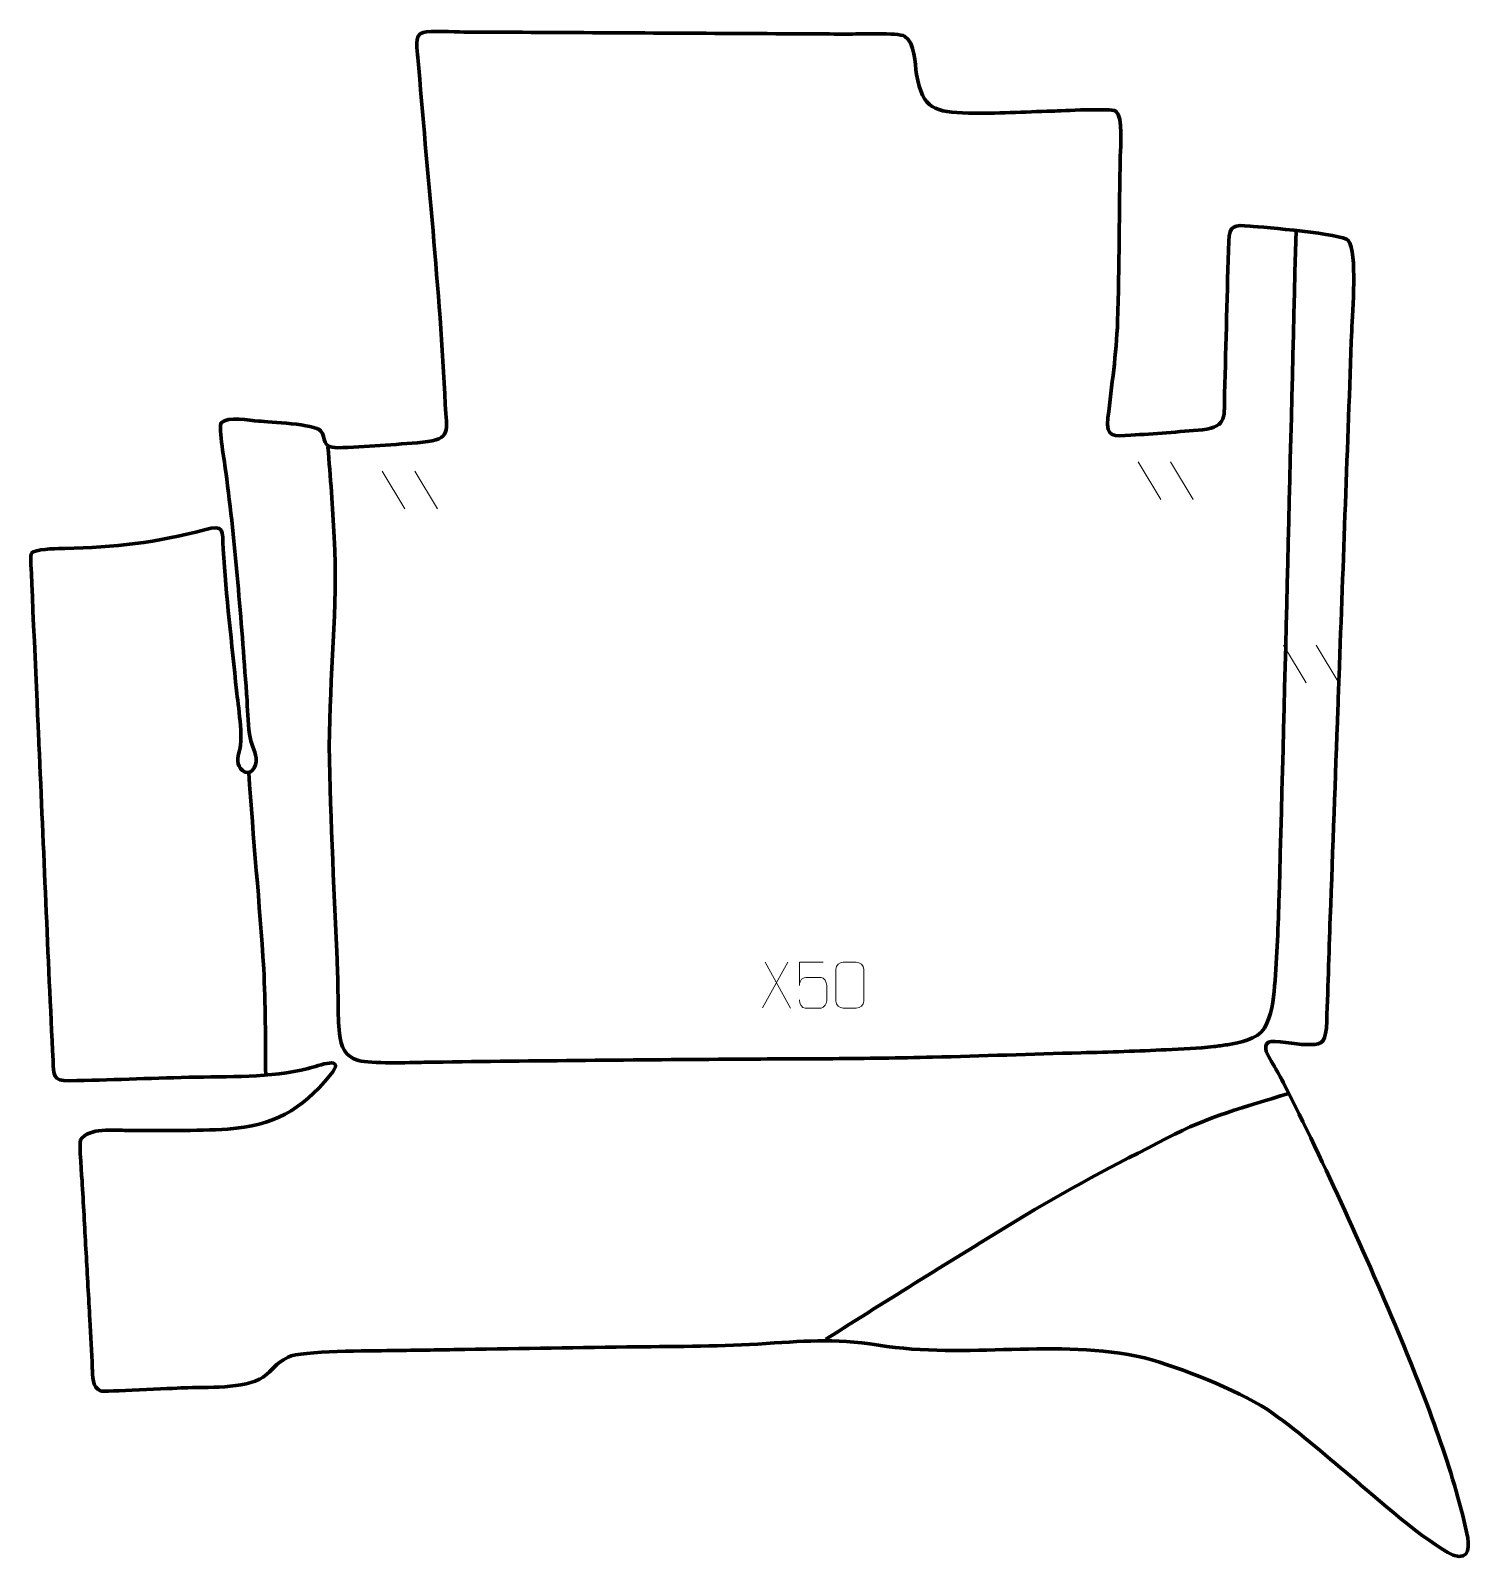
# Model space of a CAD drawing. Header units: millimetres. Extents: x 1228 to 2012, y -63 to 771.
import ezdxf

# ---------------------------------------------------------------- set-up
doc = ezdxf.new("R2010")
doc.units = ezdxf.units.MM
doc.header["$MEASUREMENT"] = 0
doc.layers.add('layer 2', color=7, linetype='Continuous')
doc.layers.add('layer 3', color=7, linetype='Continuous')

msp = doc.modelspace()

# ---------------------------------------------------------------- linework, layer by layer
at = {"layer": 'layer 2', "color": 142, "lineweight": 158}
for points, knots in [([(1917.178, 662.1205), (1914.0434, 541.4541), (1911.3744, 420.7758), (1907.962, 300.1165), (1907.962, 300.1165), (1907.4815, 283.5387), (1906.7618, 267.0192), (1905.5006, 250.4802), (1905.5006, 250.4802), (1904.8911, 242.649), (1903.9662, 234.4707), (1899.9526, 227.5629), (1899.9526, 227.5629), (1895.4662, 221.1907), (1886.9098, 219.8236), (1879.7474, 218.5743), (1879.7474, 218.5743), (1877.2769, 218.1624), (1874.801, 217.847), (1872.3159, 217.5412), (1872.3159, 217.5412), (1863.7636, 216.5256), (1855.0978, 216.2434), (1846.4991, 215.8129), (1846.4991, 215.8129), (1831.0232, 215.0261), (1815.5354, 214.5651), (1800.046, 214.1477), (1800.046, 214.1477), (1773.0705, 213.4248), (1746.1058, 212.3965), (1719.1271, 211.7622), (1719.1271, 211.7622), (1701.0137, 211.344), (1682.9038, 211.0411), (1664.7856, 210.9319), (1664.7856, 210.9319), (1645.7387, 210.8215), (1626.6918, 210.7927), (1607.645, 210.6489), (1607.645, 210.6489), (1552.4515, 210.2253), (1497.2592, 209.7756), (1442.0696, 208.9642), (1442.0696, 208.9642), (1433.9701, 208.844), (1413.0989, 208.0696), (1406.3943, 209.9934), (1406.3943, 209.9934), (1398.9249, 212.1365), (1396.7194, 217.4105), (1395.8761, 224.6537), (1395.8761, 224.6537), (1394.8596, 235.3877), (1395.3478, 246.5991), (1394.9266, 257.4275), (1394.9266, 257.4275), (1393.2099, 298.6479), (1391.0968, 340.0562), (1390.339, 381.2942), (1390.339, 381.2942), (1390.6538, 419.5829), (1395.0205, 456.5555), (1393.0853, 495.0777), (1393.0853, 495.0777), (1392.2602, 511.5017), (1391.0565, 527.8869), (1389.6111, 544.2671)], [0, 0, 0, 0, 0.05555556, 0.05555556, 0.05555556, 0.05555556, 0.11111111, 0.11111111, 0.11111111, 0.11111111, 0.16666667, 0.16666667, 0.16666667, 0.16666667, 0.22222222, 0.22222222, 0.22222222, 0.22222222, 0.27777778, 0.27777778, 0.27777778, 0.27777778, 0.33333333, 0.33333333, 0.33333333, 0.33333333, 0.38888889, 0.38888889, 0.38888889, 0.38888889, 0.44444444, 0.44444444, 0.44444444, 0.44444444, 0.5, 0.5, 0.5, 0.5, 0.55555556, 0.55555556, 0.55555556, 0.55555556, 0.61111111, 0.61111111, 0.61111111, 0.61111111, 0.66666667, 0.66666667, 0.66666667, 0.66666667, 0.72222222, 0.72222222, 0.72222222, 0.72222222, 0.77777778, 0.77777778, 0.77777778, 0.77777778, 0.83333333, 0.83333333, 0.83333333, 0.83333333, 0.88888889, 0.88888889, 0.88888889, 0.88888889, 1, 1, 1, 1]), ([(1346.5565, 366.9359), (1348.7981, 331.2393), (1352.496, 295.5608), (1354.6416, 259.9362), (1354.6416, 259.9362), (1355.7011, 240.5956), (1355.5309, 221.3051), (1355.7275, 201.9498)], [0, 0, 0, 0, 0.33333333, 0.33333333, 0.33333333, 0.33333333, 1, 1, 1, 1]), ([(1913.1668, 191.9814), (1889.1235, 184.5105), (1869.5454, 179.6014), (1846.8507, 167.6835), (1846.8507, 167.6835), (1818.6903, 153.0948), (1791.7106, 139.3055), (1764.6297, 122.614), (1764.6297, 122.614), (1729.9874, 101.2848), (1695.3772, 79.9141), (1661.0367, 58.0987)], [0, 0, 0, 0, 0.25, 0.25, 0.25, 0.25, 0.5, 0.5, 0.5, 0.5, 1, 1, 1, 1])]:
    msp.add_open_spline(points, degree=3, knots=knots, dxfattribs=at)
at = {"layer": 'layer 3', "color": 242, "lineweight": 158}
msp.add_open_spline([(1322.4023, 499.1784), (1333.58, 502.1094), (1332.0272, 499.0688), (1332.5635, 488.6317), (1332.5635, 488.6317), (1334.1344, 463.1011), (1337.3493, 437.0523), (1339.83, 411.5211), (1339.83, 411.5211), (1340.7217, 403.7519), (1343.561, 385.7636), (1341.5031, 378.9466), (1341.5031, 378.9466), (1340.381, 375.2294), (1339.6046, 370.6793), (1343.0987, 367.8818), (1343.0987, 367.8818), (1347.0683, 364.7036), (1351.2102, 369.4334), (1350.5488, 374.8014), (1350.5488, 374.8014), (1350.0226, 379.0722), (1347.5427, 382.5076), (1346.8906, 387.8224), (1346.8906, 387.8224), (1346.0631, 394.5662), (1345.8578, 401.626), (1345.4166, 408.4239), (1345.4166, 408.4239), (1345.4166, 408.4239), (1345.3556, 409.3644), (1345.3556, 409.3644), (1345.3556, 409.3644), (1345.3556, 409.3644), (1345.2963, 410.2), (1345.2963, 410.2), (1345.2963, 410.2), (1342.2955, 450.7722), (1339.309, 490.3095), (1334.0505, 530.7028), (1334.0505, 530.7028), (1333.4995, 534.5061), (1329.9735, 555.4486), (1331.4876, 557.4376), (1331.4876, 557.4376), (1335.2101, 561.1952), (1346.751, 558.7287), (1351.8825, 558.3337), (1351.8825, 558.3337), (1357.7352, 557.9033), (1382.4913, 556.7356), (1385.6235, 553.122), (1385.6235, 553.122), (1389.1562, 549.0464), (1385.6254, 543.7705), (1394.891, 543.8638), (1394.891, 543.8638), (1410.0908, 544.1705), (1426.1248, 545.7067), (1441.371, 546.8045), (1441.371, 546.8045), (1457.2806, 548.5073), (1454.2346, 553.2487), (1453.6192, 567.3582), (1453.6192, 567.3582), (1450.6093, 630.3485), (1443.6997, 693.5891), (1438.7153, 756.5171), (1438.7153, 756.5171), (1438.3753, 760.1389), (1436.5509, 769.0662), (1441.4562, 770.1925), (1441.4562, 770.1925), (1445.5854, 771.1406), (1458.2211, 770.4112), (1463.6582, 770.3825), (1463.6582, 770.3825), (1469.5803, 770.3512), (1475.5024, 770.3186), (1481.4245, 770.2866), (1481.4245, 770.2866), (1532.2039, 770.0113), (1582.9833, 769.7361), (1633.7627, 769.4608), (1633.7627, 769.4608), (1646.775, 769.3903), (1659.7872, 769.3197), (1672.7994, 769.2492), (1672.7994, 769.2492), (1677.9446, 769.265), (1700.8002, 770.1236), (1703.8223, 768.1163), (1703.8223, 768.1163), (1709.6943, 764.216), (1709.4946, 753.5025), (1710.3444, 747.3117), (1710.3444, 747.3117), (1713.8535, 728.0985), (1720.2455, 726.785), (1738.7755, 726.2051), (1738.7755, 726.2051), (1753.5973, 725.7891), (1769.3236, 726.8951), (1784.2751, 727.2736), (1784.2751, 727.2736), (1789.4003, 727.4501), (1816.3075, 728.9754), (1818.9136, 727.2529), (1818.9136, 727.2529), (1823.0887, 723.6116), (1821.5429, 708.2996), (1821.4168, 702.6548), (1821.4168, 702.6548), (1820.7668, 672.7476), (1820.9282, 642.5758), (1819.9668, 612.7371), (1819.9668, 612.7371), (1819.2324, 594.5334), (1816.7473, 578.1232), (1814.707, 560.1899), (1814.707, 560.1899), (1813.42, 548.8777), (1817.9432, 550.1996), (1827.1057, 550.6867), (1827.1057, 550.6867), (1840.0372, 551.4519), (1853.3214, 552.4973), (1866.2247, 553.6822), (1866.2247, 553.6822), (1880.1504, 555.2453), (1877.846, 561.2902), (1878.2221, 573.2513), (1878.2221, 573.2513), (1879.0883, 600.9845), (1879.6111, 628.7579), (1880.5231, 656.478), (1880.5231, 656.478), (1880.9552, 665.3166), (1883.3973, 665.2575), (1892.0694, 664.6166), (1892.0694, 664.6166), (1899.5766, 663.9963), (1942.6118, 660.4167), (1945.6254, 656.8337), (1945.6254, 656.8337), (1950.7429, 649.8561), (1947.9174, 618.3234), (1947.5239, 607.5833), (1947.5239, 607.5833), (1946.37, 576.0889), (1945.217, 544.5946), (1944.0636, 513.1003), (1944.0636, 513.1003), (1942.9218, 481.9244), (1941.78, 450.7485), (1940.6382, 419.5726), (1940.6382, 419.5726), (1940.4168, 413.5282), (1940.1955, 407.484), (1939.9741, 401.4396), (1939.9741, 401.4396), (1938.5876, 363.5833), (1937.2012, 325.7268), (1935.8147, 287.8703), (1935.8147, 287.8703), (1935.0872, 267.7853), (1934.6383, 247.6651), (1933.7042, 227.5915), (1933.7042, 227.5915), (1932.8666, 218.7134), (1930.6905, 218.4752), (1922.0924, 218.5974), (1922.0924, 218.5974), (1918.1202, 218.7553), (1904.7917, 221.0945), (1902.2172, 219.9253), (1902.2172, 219.9253), (1898.5675, 217.6382), (1902.1075, 212.1596), (1903.6539, 209.54), (1903.6539, 209.54), (1906.0578, 205.468), (1907.9883, 202.2959), (1910.2012, 198.0367), (1910.2012, 198.0367), (1933.3252, 152.3262), (1955.0109, 104.3344), (1974.9026, 57.1085), (1974.9026, 57.1085), (1988.3647, 24.2525), (2002.6865, -13.2316), (2010.3326, -47.8435), (2010.3326, -47.8435), (2011.6857, -53.9685), (2012.1804, -62.9897), (2002.8014, -59.5725), (2002.8014, -59.5725), (1987.8982, -52.5704), (1960.3948, -28.0377), (1946.7838, -16.5004), (1946.7838, -16.5004), (1932.5957, -4.4738), (1916.7221, 9.1781), (1901.5719, 19.7762), (1901.5719, 19.7762), (1883.4624, 31.2163), (1855.3686, 42.0465), (1834.6899, 47.989), (1834.6899, 47.989), (1786.5202, 58.6579), (1738.1994, 47.0929), (1689.611, 54.8046), (1689.611, 54.8046), (1664.2062, 58.7699), (1648.8835, 56.9623), (1623.8323, 55.4452), (1623.8323, 55.4452), (1600.4677, 54.0301), (1576.054, 54.1954), (1552.5658, 53.8353), (1552.5658, 53.8353), (1521.1332, 53.3535), (1489.7005, 52.8716), (1458.2679, 52.3898), (1458.2679, 52.3898), (1446.8379, 52.2145), (1435.4078, 52.0392), (1423.9778, 51.864), (1423.9778, 51.864), (1413.6875, 51.7448), (1375.0276, 51.88), (1367.955, 48.3414), (1367.955, 48.3414), (1360.3511, 44.3608), (1360.1143, 41.7142), (1354.3609, 37.4272), (1354.3609, 37.4272), (1344.159, 30.7431), (1323.2802, 32.0671), (1310.9419, 31.5648), (1310.9419, 31.5648), (1305.5065, 31.3341), (1267.3619, 29.3403), (1265.7776, 29.9152), (1265.7776, 29.9152), (1261.0786, 31.6203), (1261.5105, 38.2569), (1261.2726, 42.4784), (1261.2726, 42.4784), (1260.7798, 51.225), (1260.3959, 60.0041), (1259.9215, 68.7579), (1259.9215, 68.7579), (1259.5822, 74.8066), (1259.2428, 80.8552), (1258.9035, 86.9039), (1258.9035, 86.9039), (1258.5642, 92.9525), (1258.2249, 99.0013), (1257.8855, 105.0499), (1257.8855, 105.0499), (1257.5462, 111.0986), (1257.2069, 117.1473), (1256.8675, 123.1959), (1256.8675, 123.1959), (1256.5103, 129.563), (1256.1532, 135.93), (1255.796, 142.297), (1255.796, 142.297), (1255.5622, 146.0815), (1254.005, 164.543), (1254.8744, 166.6684), (1254.8744, 166.6684), (1259.196, 173.6074), (1273.2835, 171.8442), (1280.452, 171.8706), (1280.452, 171.8706), (1298.3758, 171.9257), (1317.3572, 171.4742), (1335.1696, 172.5286), (1335.1696, 172.5286), (1360.0385, 174.7318), (1374.75, 182.4915), (1390.7516, 201.7593), (1390.7516, 201.7593), (1400.4061, 213.3843), (1384.2777, 207.0173), (1378.9343, 205.5687), (1378.9343, 205.5687), (1358.5331, 200.29), (1334.9358, 201.3529), (1313.8087, 200.8116), (1313.8087, 200.8116), (1292.1368, 200.2519), (1270.4085, 199.3414), (1248.7533, 198.8766), (1248.7533, 198.8766), (1239.8018, 198.6845), (1240.2611, 201.9869), (1239.8623, 209.9932), (1239.8623, 209.9932), (1237.0316, 267.3562), (1234.7402, 324.8678), (1232.2016, 382.2546), (1232.2016, 382.2546), (1231.9475, 387.9982), (1228.2307, 469.6186), (1227.7105, 483.4385), (1227.7105, 483.4385), (1227.643, 485.2317), (1227.7979, 486.7015), (1229.0797, 487.1937), (1229.0797, 487.1937), (1233.4623, 488.8765), (1243.0667, 488.869), (1246.3507, 488.9339), (1246.3507, 488.9339), (1272.9511, 489.4589), (1296.6742, 492.1347), (1322.4023, 499.1784)], degree=3, knots=[0, 0, 0, 0, 0.01234568, 0.01234568, 0.01234568, 0.01234568, 0.02469136, 0.02469136, 0.02469136, 0.02469136, 0.03703704, 0.03703704, 0.03703704, 0.03703704, 0.04938272, 0.04938272, 0.04938272, 0.04938272, 0.0617284, 0.0617284, 0.0617284, 0.0617284, 0.07407407, 0.07407407, 0.07407407, 0.07407407, 0.08641975, 0.08641975, 0.08641975, 0.08641975, 0.09876543, 0.09876543, 0.09876543, 0.09876543, 0.11111111, 0.11111111, 0.11111111, 0.11111111, 0.12345679, 0.12345679, 0.12345679, 0.12345679, 0.13580247, 0.13580247, 0.13580247, 0.13580247, 0.14814815, 0.14814815, 0.14814815, 0.14814815, 0.16049383, 0.16049383, 0.16049383, 0.16049383, 0.17283951, 0.17283951, 0.17283951, 0.17283951, 0.18518519, 0.18518519, 0.18518519, 0.18518519, 0.19753086, 0.19753086, 0.19753086, 0.19753086, 0.20987654, 0.20987654, 0.20987654, 0.20987654, 0.22222222, 0.22222222, 0.22222222, 0.22222222, 0.2345679, 0.2345679, 0.2345679, 0.2345679, 0.24691358, 0.24691358, 0.24691358, 0.24691358, 0.25925926, 0.25925926, 0.25925926, 0.25925926, 0.27160494, 0.27160494, 0.27160494, 0.27160494, 0.28395062, 0.28395062, 0.28395062, 0.28395062, 0.2962963, 0.2962963, 0.2962963, 0.2962963, 0.30864198, 0.30864198, 0.30864198, 0.30864198, 0.32098765, 0.32098765, 0.32098765, 0.32098765, 0.33333333, 0.33333333, 0.33333333, 0.33333333, 0.34567901, 0.34567901, 0.34567901, 0.34567901, 0.35802469, 0.35802469, 0.35802469, 0.35802469, 0.37037037, 0.37037037, 0.37037037, 0.37037037, 0.38271605, 0.38271605, 0.38271605, 0.38271605, 0.39506173, 0.39506173, 0.39506173, 0.39506173, 0.40740741, 0.40740741, 0.40740741, 0.40740741, 0.41975309, 0.41975309, 0.41975309, 0.41975309, 0.43209877, 0.43209877, 0.43209877, 0.43209877, 0.44444444, 0.44444444, 0.44444444, 0.44444444, 0.45679012, 0.45679012, 0.45679012, 0.45679012, 0.4691358, 0.4691358, 0.4691358, 0.4691358, 0.48148148, 0.48148148, 0.48148148, 0.48148148, 0.49382716, 0.49382716, 0.49382716, 0.49382716, 0.50617284, 0.50617284, 0.50617284, 0.50617284, 0.51851852, 0.51851852, 0.51851852, 0.51851852, 0.5308642, 0.5308642, 0.5308642, 0.5308642, 0.54320988, 0.54320988, 0.54320988, 0.54320988, 0.55555556, 0.55555556, 0.55555556, 0.55555556, 0.56790123, 0.56790123, 0.56790123, 0.56790123, 0.58024691, 0.58024691, 0.58024691, 0.58024691, 0.59259259, 0.59259259, 0.59259259, 0.59259259, 0.60493827, 0.60493827, 0.60493827, 0.60493827, 0.61728395, 0.61728395, 0.61728395, 0.61728395, 0.62962963, 0.62962963, 0.62962963, 0.62962963, 0.64197531, 0.64197531, 0.64197531, 0.64197531, 0.65432099, 0.65432099, 0.65432099, 0.65432099, 0.66666667, 0.66666667, 0.66666667, 0.66666667, 0.67901235, 0.67901235, 0.67901235, 0.67901235, 0.69135802, 0.69135802, 0.69135802, 0.69135802, 0.7037037, 0.7037037, 0.7037037, 0.7037037, 0.71604938, 0.71604938, 0.71604938, 0.71604938, 0.72839506, 0.72839506, 0.72839506, 0.72839506, 0.74074074, 0.74074074, 0.74074074, 0.74074074, 0.75308642, 0.75308642, 0.75308642, 0.75308642, 0.7654321, 0.7654321, 0.7654321, 0.7654321, 0.77777778, 0.77777778, 0.77777778, 0.77777778, 0.79012346, 0.79012346, 0.79012346, 0.79012346, 0.80246914, 0.80246914, 0.80246914, 0.80246914, 0.81481481, 0.81481481, 0.81481481, 0.81481481, 0.82716049, 0.82716049, 0.82716049, 0.82716049, 0.83950617, 0.83950617, 0.83950617, 0.83950617, 0.85185185, 0.85185185, 0.85185185, 0.85185185, 0.86419753, 0.86419753, 0.86419753, 0.86419753, 0.87654321, 0.87654321, 0.87654321, 0.87654321, 0.88888889, 0.88888889, 0.88888889, 0.88888889, 0.90123457, 0.90123457, 0.90123457, 0.90123457, 0.91358025, 0.91358025, 0.91358025, 0.91358025, 0.92592593, 0.92592593, 0.92592593, 0.92592593, 0.9382716, 0.9382716, 0.9382716, 0.9382716, 0.95061728, 0.95061728, 0.95061728, 0.95061728, 0.96296296, 0.96296296, 0.96296296, 0.96296296, 0.97530864, 0.97530864, 0.97530864, 0.97530864, 1, 1, 1, 1], dxfattribs=at)
at = {"layer": 'layer 3', "color": 250, "lineweight": 9}
for points in [[(1831.0693, 536.1367), (1831.0693, 536.1367), (1843.4336, 515.5924), (1843.4336, 515.5924)], [(1848.7992, 536.1367), (1848.7992, 536.1367), (1861.1635, 515.5924), (1861.1635, 515.5924)], [(1419.2096, 531.1561), (1419.2096, 531.1561), (1431.5739, 510.6118), (1431.5739, 510.6118)], [(1436.9395, 531.1561), (1436.9395, 531.1561), (1449.3038, 510.6118), (1449.3038, 510.6118)], [(1910.3762, 436.1948), (1910.3762, 436.1948), (1922.7405, 415.6505), (1922.7405, 415.6505)], [(1928.1061, 436.1948), (1928.1061, 436.1948), (1940.4704, 415.6505), (1940.4704, 415.6505)], [(1640.1906, 263.4676), (1640.1906, 263.4676), (1626.45, 238.5718), (1626.45, 238.5718)], [(1627.9046, 263.4676), (1627.9046, 263.4676), (1641.6452, 238.5141), (1641.6452, 238.5141)]]:
    msp.add_open_spline(points, degree=3, dxfattribs=at)
for points, knots in [([(1659.4417, 263.4456), (1659.4417, 263.4456), (1646.59, 263.4456), (1646.59, 263.4456), (1646.59, 263.4456), (1646.5903, 259.215), (1646.5903, 254.9841), (1646.59, 250.7529), (1646.59, 250.7529), (1646.5897, 254.063), (1648.2207, 255.1348), (1651.0327, 255.1953), (1651.0327, 255.1953), (1653.4723, 255.1956), (1655.9118, 255.1956), (1658.351, 255.1953), (1658.351, 255.1953), (1660.0008, 255.2021), (1661.4757, 252.8216), (1661.5042, 250.7529), (1661.5042, 250.7529), (1661.5039, 248.1656), (1661.5039, 245.578), (1661.5042, 242.9903), (1661.5042, 242.9903), (1661.5504, 241.0309), (1660.051, 238.5946), (1658.4251, 238.5361), (1658.4251, 238.5361), (1656.4686, 238.5364), (1651.5736, 238.5364), (1649.6166, 238.5361), (1649.6166, 238.5361), (1647.7711, 238.5273), (1646.664, 240.4921), (1646.6432, 243.0432)], [0, 0, 0, 0, 0.1, 0.1, 0.1, 0.1, 0.2, 0.2, 0.2, 0.2, 0.3, 0.3, 0.3, 0.3, 0.4, 0.4, 0.4, 0.4, 0.5, 0.5, 0.5, 0.5, 0.6, 0.6, 0.6, 0.6, 0.7, 0.7, 0.7, 0.7, 0.8, 0.8, 0.8, 0.8, 1, 1, 1, 1]), ([(1670.4669, 263.4901), (1672.833, 263.4901), (1675.1995, 263.4901), (1677.566, 263.4901), (1677.566, 263.4901), (1679.5465, 263.5257), (1681.5725, 262.0314), (1681.5996, 259.5893), (1681.5996, 259.5893), (1681.5992, 253.8319), (1681.5992, 248.0741), (1681.5996, 242.3159), (1681.5996, 242.3159), (1681.4575, 239.9883), (1679.7511, 238.506), (1677.566, 238.4952), (1677.566, 238.4952), (1675.1936, 238.4956), (1672.8212, 238.4956), (1670.4492, 238.4952), (1670.4492, 238.4952), (1668.4907, 238.3896), (1666.4843, 240.2775), (1666.4957, 242.2985), (1666.4957, 242.2985), (1666.4961, 248.0791), (1666.4961, 253.8594), (1666.4957, 259.6392), (1666.4957, 259.6392), (1666.5, 261.7812), (1668.2771, 263.5037), (1670.4669, 263.4901)], [0, 0, 0, 0, 0.11111111, 0.11111111, 0.11111111, 0.11111111, 0.22222222, 0.22222222, 0.22222222, 0.22222222, 0.33333333, 0.33333333, 0.33333333, 0.33333333, 0.44444444, 0.44444444, 0.44444444, 0.44444444, 0.55555556, 0.55555556, 0.55555556, 0.55555556, 0.66666667, 0.66666667, 0.66666667, 0.66666667, 0.77777778, 0.77777778, 0.77777778, 0.77777778, 1, 1, 1, 1])]:
    msp.add_open_spline(points, degree=3, knots=knots, dxfattribs=at)

doc.saveas('drawing.dxf')
